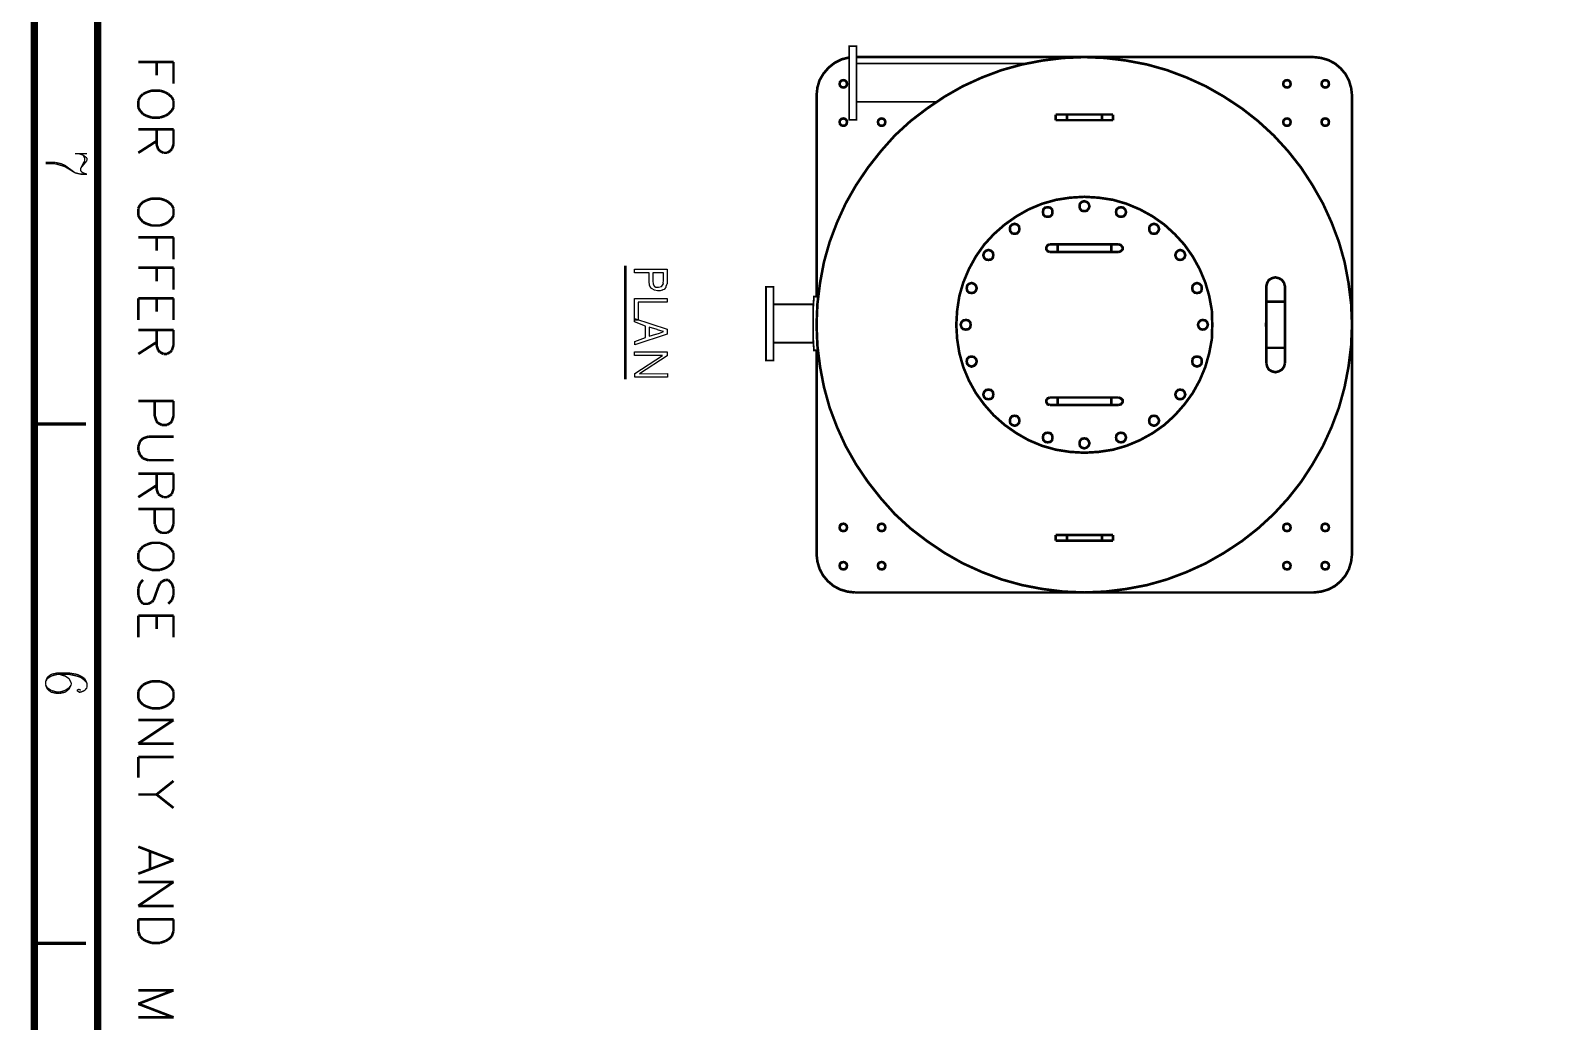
# Model space of a CAD drawing. Extents: x 0.1 to 11.6, y 0.3 to 16.2.
# Drawn here: x 0.14 to 5.98, y 9.95 to 13.75 of the extents above; entities that cross this region are included whole.
import ezdxf

# ---------------------------------------------------------------- set-up
doc = ezdxf.new("R2010")
doc.units = 0
doc.layers.get('0').update_dxf_attribs({"linetype": 'CONTINUOUS'})

msp = doc.modelspace()

# ---------------------------------------------------------------- linework, layer by layer
at = {"color": 0}
for points, const_width in [([(0.155003, 0.310004), (0.155003, 16.22)], 0.028333), ([(0.398329, 0.533311), (0.398329, 16.02)], 0.028333), ([(0.688314, 13.6283), (0.553331, 13.6283)], 0.01), ([(0.623318, 13.6283), (0.623318, 13.5767)], 0.01), ([(0.688314, 13.6283), (0.688314, 13.545)], 0.01), ([(3.27501, 13.645), (3.24669, 13.6383), (3.22, 13.625), (3.19667, 13.6067), (3.17665, 13.5833), (3.16168, 13.5583), (3.15332, 13.53), (3.15001, 13.5)], 0.01), ([(4.16835, 13.6467), (3.30333, 13.6467)], 0.01), ([(3.94835, 13.6217), (3.30333, 13.6217)], 0.006667), ([(4.18164, 13.6467), (4.16835, 13.6467)], 0.01), ([(4.16835, 13.6467), (4.16997, 13.6467)], 0.01), ([(4.18164, 13.6467), (4.18332, 13.6467)], 0.01), ([(5.05333, 13.6467), (4.18164, 13.6467)], 0.01), ([(5.19997, 13.5), (5.19667, 13.5283), (5.18832, 13.5566), (5.17503, 13.5817), (5.15668, 13.6033), (5.13499, 13.6217), (5.11003, 13.635), (5.08165, 13.6433), (5.05333, 13.6467)], 0.01), ([(0.560004, 13.4933), (0.553331, 13.48)], 0.01), ([(0.571669, 13.505), (0.560004, 13.4933)], 0.01), ([(0.585015, 13.5117), (0.571669, 13.505)], 0.01), ([(0.604981, 13.5183), (0.585015, 13.5117)], 0.01), ([(0.636664, 13.5183), (0.604981, 13.5183)], 0.01), ([(0.656685, 13.5117), (0.636664, 13.5183)], 0.01), ([(0.668349, 13.505), (0.656685, 13.5117)], 0.01), ([(0.68164, 13.4933), (0.668349, 13.505)], 0.01), ([(0.688314, 13.48), (0.68164, 13.4933)], 0.01), ([(3.15001, 13.5), (3.15001, 12.7283)], 0.01), ([(5.19997, 12.6283), (5.19997, 13.5)], 0.01), ([(0.553331, 13.48), (0.553331, 13.4533)], 0.01), ([(0.553331, 13.4533), (0.560004, 13.4417)], 0.01), ([(0.560004, 13.4417), (0.571669, 13.4283)], 0.01), ([(0.668349, 13.4283), (0.68164, 13.4417)], 0.01), ([(0.68164, 13.4417), (0.688314, 13.4533)], 0.01), ([(0.688314, 13.4533), (0.688314, 13.48)], 0.01), ([(3.30333, 13.475), (3.60667, 13.475)], 0.006667), ([(0.571669, 13.4283), (0.585015, 13.4217)], 0.01), ([(0.585015, 13.4217), (0.604981, 13.415)], 0.01), ([(0.604981, 13.415), (0.636664, 13.415)], 0.01), ([(0.636664, 13.415), (0.656685, 13.4217)], 0.01), ([(0.656685, 13.4217), (0.668349, 13.4283)], 0.01), ([(4.065, 13.4267), (4.065, 13.405)], 0.01), ([(4.065, 13.4267), (4.10835, 13.4267)], 0.01), ([(4.065, 13.405), (4.10835, 13.405)], 0.01), ([(4.10835, 13.4267), (4.10835, 13.405)], 0.01), ([(4.10835, 13.4267), (4.24333, 13.4267)], 0.01), ([(4.10835, 13.405), (4.24333, 13.405)], 0.01), ([(4.24333, 13.4267), (4.24333, 13.405)], 0.01), ([(4.24333, 13.4267), (4.285, 13.4267)], 0.01), ([(4.24333, 13.405), (4.285, 13.405)], 0.01), ([(4.285, 13.4267), (4.285, 13.405)], 0.01), ([(0.688314, 13.37), (0.553331, 13.37)], 0.01), ([(0.623318, 13.325), (0.553331, 13.28)], 0.01), ([(0.623318, 13.3117), (0.623318, 13.37)], 0.01), ([(0.688314, 13.37), (0.688314, 13.3117)], 0.01), ([(3.45503, 13.3517), (3.44499, 13.3417)], 0.01), ([(3.44499, 13.3417), (3.44667, 13.3417)], 0.01), ([(3.45503, 13.3517), (3.45665, 13.3517)], 0.01), ([(4.905, 13.3417), (4.89501, 13.3517)], 0.01), ([(4.89501, 13.3517), (4.89665, 13.3517)], 0.01), ([(4.905, 13.3417), (4.90668, 13.3417)], 0.01), ([(0.356663, 13.2767), (0.311686, 13.2767)], 0.005208), ([(0.32666, 13.2767), (0.341689, 13.2717)], 0.005208), ([(0.341689, 13.2717), (0.356663, 13.26)], 0.005208), ([(0.341689, 13.2717), (0.348307, 13.26)], 0.005208), ([(0.348307, 13.26), (0.348307, 13.25)], 0.005208), ([(0.356663, 13.26), (0.356663, 13.25)], 0.005208), ([(0.629992, 13.2933), (0.623318, 13.3117)], 0.01), ([(0.636664, 13.2867), (0.629992, 13.2933)], 0.01), ([(0.650011, 13.28), (0.636664, 13.2867)], 0.01), ([(0.663357, 13.28), (0.650011, 13.28)], 0.01), ([(0.675022, 13.2867), (0.663357, 13.28)], 0.01), ([(0.68164, 13.2933), (0.675022, 13.2867)], 0.01), ([(0.688314, 13.3117), (0.68164, 13.2933)], 0.01), ([(0.235026, 13.2433), (0.198351, 13.2433)], 0.005208), ([(0.235026, 13.2383), (0.198351, 13.2383)], 0.005208), ([(0.258356, 13.2383), (0.235026, 13.2433)], 0.005208), ([(0.258356, 13.2317), (0.235026, 13.2383)], 0.005208), ([(0.273329, 13.2317), (0.258356, 13.2383)], 0.005208), ([(0.273329, 13.2267), (0.258356, 13.2317)], 0.005208), ([(0.311686, 13.2033), (0.273329, 13.2317)], 0.005208), ([(0.311686, 13.2033), (0.273329, 13.2267)], 0.005208), ([(0.333333, 13.1983), (0.311686, 13.2033)], 0.005208), ([(0.356663, 13.25), (0.333333, 13.2217)], 0.005208), ([(0.348307, 13.25), (0.333333, 13.2217)], 0.005208), ([(0.333333, 13.2217), (0.333333, 13.21)], 0.005208), ([(0.333333, 13.21), (0.341689, 13.2033)], 0.005208), ([(0.341689, 13.2033), (0.356663, 13.1983)], 0.005208), ([(0.356663, 13.1983), (0.333333, 13.1983)], 0.005208), ([(0.571669, 13.0917), (0.560004, 13.08)], 0.01), ([(0.585015, 13.0983), (0.571669, 13.0917)], 0.01), ([(0.604981, 13.105), (0.585015, 13.0983)], 0.01), ([(0.636664, 13.105), (0.604981, 13.105)], 0.01), ([(0.656685, 13.0983), (0.636664, 13.105)], 0.01), ([(0.668349, 13.0917), (0.656685, 13.0983)], 0.01), ([(0.68164, 13.08), (0.668349, 13.0917)], 0.01), ([(0.560004, 13.08), (0.553331, 13.0667)], 0.01), ([(0.553331, 13.0667), (0.553331, 13.04)], 0.01), ([(0.553331, 13.04), (0.560004, 13.0283)], 0.01), ([(0.560004, 13.0283), (0.571669, 13.015)], 0.01), ([(0.668349, 13.015), (0.68164, 13.0283)], 0.01), ([(0.688314, 13.0667), (0.68164, 13.08)], 0.01), ([(0.68164, 13.0283), (0.688314, 13.04)], 0.01), ([(0.688314, 13.04), (0.688314, 13.0667)], 0.01), ([(0.571669, 13.015), (0.585015, 13.0084)], 0.01), ([(0.585015, 13.0084), (0.604981, 13.0017)], 0.01), ([(0.604981, 13.0017), (0.636664, 13.0017)], 0.01), ([(0.636664, 13.0017), (0.656685, 13.0084)], 0.01), ([(0.656685, 13.0084), (0.668349, 13.015)], 0.01), ([(0.688314, 12.9567), (0.553331, 12.9567)], 0.01), ([(0.623318, 12.9567), (0.623318, 12.905)], 0.01), ([(0.688314, 12.9567), (0.688314, 12.8717)], 0.01), ([(4.04335, 12.93), (4.035, 12.9267), (4.03, 12.9183), (4.03, 12.91), (4.035, 12.9033), (4.04335, 12.9)], 0.01), ([(4.07335, 12.93), (4.04335, 12.93)], 0.01), ([(4.27832, 12.93), (4.07335, 12.93)], 0.01), ([(4.07335, 12.93), (4.07335, 12.9)], 0.01), ([(4.30664, 12.93), (4.27832, 12.93)], 0.01), ([(4.27832, 12.93), (4.27832, 12.9)], 0.01), ([(4.30664, 12.9), (4.315, 12.9033), (4.32167, 12.91), (4.32167, 12.9183), (4.315, 12.9267), (4.30664, 12.93)], 0.01), ([(2.41835, 12.8483), (2.41835, 12.4134)], 0.01), ([(4.04335, 12.9), (4.07335, 12.9)], 0.01), ([(4.07335, 12.9), (4.27832, 12.9)], 0.01), ([(4.27832, 12.9), (4.30664, 12.9)], 0.01), ([(0.688314, 12.84), (0.553331, 12.84)], 0.01), ([(0.623318, 12.84), (0.623318, 12.7884)], 0.01), ([(0.688314, 12.84), (0.688314, 12.7567)], 0.01), ([(4.94336, 12.7683), (4.94, 12.7817), (4.93164, 12.7933), (4.91997, 12.8), (4.90668, 12.8033), (4.89333, 12.8), (4.88167, 12.7933), (4.875, 12.7817), (4.87169, 12.7683)], 0.01), ([(4.87169, 12.7683), (4.87169, 12.71)], 0.01), ([(4.94336, 12.71), (4.94336, 12.7683)], 0.01), ([(0.688314, 12.7233), (0.553331, 12.7233)], 0.01), ([(0.553331, 12.7233), (0.553331, 12.64)], 0.01), ([(0.623318, 12.7233), (0.623318, 12.6717)], 0.01), ([(0.688314, 12.7233), (0.688314, 12.64)], 0.01), ([(3.13835, 12.7), (2.98503, 12.7)], 0.006667), ([(3.155, 12.525), (3.13997, 12.5233), (3.13835, 12.55), (3.13667, 12.575), (3.13667, 12.6017), (3.13667, 12.6267), (3.13667, 12.6517), (3.13667, 12.6783), (3.13835, 12.7033), (3.13997, 12.73), (3.155, 12.7283)], 0.006667), ([(4.87169, 12.71), (4.87169, 12.6217)], 0.01), ([(4.87169, 12.71), (4.94336, 12.71)], 0.01), ([(4.94336, 12.6217), (4.94336, 12.71)], 0.01), ([(4.87169, 12.6317), (4.87001, 12.6217), (4.87169, 12.6117)], 0.01), ([(4.87169, 12.6217), (4.87169, 12.5333)], 0.01), ([(4.94336, 12.6217), (4.94336, 12.6317)], 0.01), ([(4.94336, 12.5333), (4.94336, 12.6217)], 0.01), ([(4.94336, 12.6117), (4.94336, 12.6217)], 0.01), ([(5.19997, 12.615), (5.19997, 12.6283)], 0.01), ([(5.19997, 12.6283), (5.20167, 12.6283)], 0.01), ([(5.19997, 12.615), (5.20167, 12.615)], 0.01), ([(5.19997, 11.7433), (5.19997, 12.615)], 0.01), ([(0.688314, 12.6017), (0.553331, 12.6017)], 0.01), ([(0.623318, 12.5433), (0.623318, 12.6017)], 0.01), ([(0.688314, 12.6017), (0.688314, 12.5433)], 0.01), ([(0.623318, 12.555), (0.553331, 12.51)], 0.01), ([(0.629992, 12.5233), (0.623318, 12.5433)], 0.01), ([(0.636664, 12.5167), (0.629992, 12.5233)], 0.01), ([(0.650011, 12.51), (0.636664, 12.5167)], 0.01), ([(0.663357, 12.51), (0.650011, 12.51)], 0.01), ([(0.675022, 12.5167), (0.663357, 12.51)], 0.01), ([(0.68164, 12.5233), (0.675022, 12.5167)], 0.01), ([(0.688314, 12.5433), (0.68164, 12.5233)], 0.01), ([(2.98503, 12.5533), (3.13835, 12.5533)], 0.006667), ([(3.15001, 12.525), (3.15001, 11.7433)], 0.01), ([(4.87169, 12.5333), (4.87169, 12.475)], 0.01), ([(4.87169, 12.5333), (4.94336, 12.5333)], 0.01), ([(4.94336, 12.475), (4.94336, 12.5333)], 0.01), ([(4.87169, 12.475), (4.875, 12.4616), (4.88167, 12.45), (4.89333, 12.4434), (4.90668, 12.44), (4.91997, 12.4434), (4.93164, 12.45), (4.94, 12.4616), (4.94336, 12.475)], 0.01), ([(0.688314, 12.33), (0.553331, 12.33)], 0.01), ([(0.616644, 12.2717), (0.616644, 12.33)], 0.01), ([(0.688314, 12.33), (0.688314, 12.2717)], 0.01), ([(4.04335, 12.3433), (4.035, 12.34), (4.03, 12.3333), (4.03, 12.325), (4.035, 12.3167), (4.04335, 12.315)], 0.01), ([(4.07335, 12.3433), (4.04335, 12.3433)], 0.01), ([(4.27832, 12.3433), (4.07335, 12.3433)], 0.01), ([(4.07335, 12.3433), (4.07335, 12.315)], 0.01), ([(4.30664, 12.3433), (4.27832, 12.3433)], 0.01), ([(4.27832, 12.3433), (4.27832, 12.315)], 0.01), ([(4.30664, 12.315), (4.315, 12.3167), (4.32167, 12.325), (4.32167, 12.3333), (4.315, 12.34), (4.30664, 12.3433)], 0.01), ([(0.623318, 12.2517), (0.616644, 12.2717)], 0.01), ([(0.688314, 12.2717), (0.68164, 12.2517)], 0.01), ([(4.04335, 12.315), (4.07335, 12.315)], 0.01), ([(4.07335, 12.315), (4.27832, 12.315)], 0.01), ([(4.27832, 12.315), (4.30664, 12.315)], 0.01), ([(0.353353, 12.2416), (0.155003, 12.2416)], 0.013333), ([(0.629992, 12.245), (0.623318, 12.2517)], 0.01), ([(0.643338, 12.2383), (0.629992, 12.245)], 0.01), ([(0.663357, 12.2383), (0.643338, 12.2383)], 0.01), ([(0.675022, 12.245), (0.663357, 12.2383)], 0.01), ([(0.68164, 12.2517), (0.675022, 12.245)], 0.01), ([(0.560004, 12.175), (0.553331, 12.155)], 0.01), ([(0.553331, 12.155), (0.553331, 12.1417)], 0.01), ([(0.571669, 12.1867), (0.560004, 12.175)], 0.01), ([(0.591689, 12.1934), (0.571669, 12.1867)], 0.01), ([(0.688314, 12.1934), (0.591689, 12.1934)], 0.01), ([(0.553331, 12.1417), (0.560004, 12.1233)], 0.01), ([(0.560004, 12.1233), (0.571669, 12.11)], 0.01), ([(0.571669, 12.11), (0.591689, 12.1033)], 0.01), ([(0.591689, 12.1033), (0.688314, 12.1033)], 0.01), ([(0.688314, 12.0517), (0.553331, 12.0517)], 0.01), ([(0.623318, 11.9933), (0.623318, 12.0517)], 0.01), ([(0.688314, 12.0517), (0.688314, 11.9933)], 0.01), ([(0.623318, 12.0067), (0.553331, 11.9616)], 0.01), ([(0.629992, 11.9733), (0.623318, 11.9933)], 0.01), ([(0.636664, 11.9683), (0.629992, 11.9733)], 0.01), ([(0.68164, 11.9733), (0.675022, 11.9683)], 0.01), ([(0.688314, 11.9933), (0.68164, 11.9733)], 0.01), ([(0.688314, 11.9167), (0.553331, 11.9167)], 0.01), ([(0.616644, 11.8583), (0.616644, 11.9167)], 0.01), ([(0.650011, 11.9616), (0.636664, 11.9683)], 0.01), ([(0.663357, 11.9616), (0.650011, 11.9616)], 0.01), ([(0.675022, 11.9683), (0.663357, 11.9616)], 0.01), ([(0.688314, 11.9167), (0.688314, 11.8583)], 0.01), ([(0.623318, 11.8383), (0.616644, 11.8583)], 0.01), ([(0.688314, 11.8583), (0.68164, 11.8383)], 0.01), ([(3.44499, 11.9017), (3.45503, 11.8917)], 0.01), ([(3.44499, 11.9017), (3.44667, 11.9017)], 0.01), ([(3.45503, 11.8917), (3.45665, 11.8917)], 0.01), ([(4.89501, 11.8917), (4.905, 11.9017)], 0.01), ([(4.89501, 11.8917), (4.89665, 11.8917)], 0.01), ([(4.905, 11.9017), (4.90668, 11.9017)], 0.01), ([(0.629992, 11.8317), (0.623318, 11.8383)], 0.01), ([(0.643338, 11.825), (0.629992, 11.8317)], 0.01), ([(0.663357, 11.825), (0.643338, 11.825)], 0.01), ([(0.675022, 11.8317), (0.663357, 11.825)], 0.01), ([(0.68164, 11.8383), (0.675022, 11.8317)], 0.01), ([(4.065, 11.8167), (4.065, 11.795)], 0.01), ([(4.065, 11.8167), (4.10835, 11.8167)], 0.01), ([(4.10835, 11.8167), (4.10835, 11.795)], 0.01), ([(4.10835, 11.8167), (4.24333, 11.8167)], 0.01), ([(4.24333, 11.8167), (4.24333, 11.795)], 0.01), ([(4.24333, 11.8167), (4.285, 11.8167)], 0.01), ([(4.285, 11.8167), (4.285, 11.795)], 0.01), ([(0.560004, 11.76), (0.553331, 11.7483)], 0.01), ([(0.553331, 11.7483), (0.553331, 11.7217)], 0.01), ([(0.571669, 11.7733), (0.560004, 11.76)], 0.01), ([(0.585015, 11.78), (0.571669, 11.7733)], 0.01), ([(0.604981, 11.7867), (0.585015, 11.78)], 0.01), ([(0.636664, 11.7867), (0.604981, 11.7867)], 0.01), ([(0.656685, 11.78), (0.636664, 11.7867)], 0.01), ([(0.668349, 11.7733), (0.656685, 11.78)], 0.01), ([(0.68164, 11.76), (0.668349, 11.7733)], 0.01), ([(0.688314, 11.7483), (0.68164, 11.76)], 0.01), ([(0.688314, 11.7217), (0.688314, 11.7483)], 0.01), ([(3.15001, 11.7433), (3.15332, 11.715), (3.16168, 11.6867), (3.17503, 11.6617), (3.19336, 11.64), (3.215, 11.6217), (3.24001, 11.6083), (3.26833, 11.6), (3.29665, 11.5967)], 0.01), ([(4.065, 11.795), (4.10835, 11.795)], 0.01), ([(4.10835, 11.795), (4.24333, 11.795)], 0.01), ([(4.24333, 11.795), (4.285, 11.795)], 0.01), ([(5.05333, 11.5967), (5.08165, 11.6), (5.11003, 11.6083), (5.13499, 11.6217), (5.15668, 11.64), (5.17503, 11.6617), (5.18832, 11.6867), (5.19667, 11.715), (5.19997, 11.7433)], 0.01), ([(0.553331, 11.7217), (0.560004, 11.7083)], 0.01), ([(0.560004, 11.7083), (0.571669, 11.6967)], 0.01), ([(0.571669, 11.6967), (0.585015, 11.69)], 0.01), ([(0.585015, 11.69), (0.604981, 11.6833)], 0.01), ([(0.604981, 11.6833), (0.636664, 11.6833)], 0.01), ([(0.636664, 11.6833), (0.656685, 11.69)], 0.01), ([(0.656685, 11.69), (0.668349, 11.6967)], 0.01), ([(0.668349, 11.6967), (0.68164, 11.7083)], 0.01), ([(0.68164, 11.7083), (0.688314, 11.7217)], 0.01), ([(0.553331, 11.6117), (0.560004, 11.6317)], 0.01), ([(0.560004, 11.6317), (0.571669, 11.645)], 0.01), ([(0.636664, 11.6317), (0.629992, 11.6183)], 0.01), ([(0.643338, 11.6383), (0.636664, 11.6317)], 0.01), ([(0.656685, 11.645), (0.643338, 11.6383)], 0.01), ([(0.668349, 11.645), (0.656685, 11.645)], 0.01), ([(0.68164, 11.6317), (0.668349, 11.645)], 0.01), ([(0.688314, 11.6117), (0.68164, 11.6317)], 0.01), ([(0.553331, 11.5866), (0.553331, 11.6117)], 0.01), ([(0.560004, 11.5667), (0.553331, 11.5866)], 0.01), ([(0.571669, 11.5533), (0.560004, 11.5667)], 0.01), ([(0.611654, 11.5667), (0.604981, 11.56)], 0.01), ([(0.616644, 11.58), (0.611654, 11.5667)], 0.01), ([(0.629992, 11.6183), (0.616644, 11.58)], 0.01), ([(0.668349, 11.5533), (0.68164, 11.5667)], 0.01), ([(0.68164, 11.5667), (0.688314, 11.5866)], 0.01), ([(0.688314, 11.5866), (0.688314, 11.6117)], 0.01), ([(3.29665, 11.5967), (4.16835, 11.5967)], 0.01), ([(4.16835, 11.5967), (4.18164, 11.5967)], 0.01), ([(4.16835, 11.5967), (4.16997, 11.5967)], 0.01), ([(4.18164, 11.5967), (4.18332, 11.5967)], 0.01), ([(4.18164, 11.5967), (5.05333, 11.5967)], 0.01), ([(0.688314, 11.5084), (0.553331, 11.5084)], 0.01), ([(0.553331, 11.5084), (0.553331, 11.425)], 0.01), ([(0.591689, 11.5533), (0.571669, 11.5533)], 0.01), ([(0.604981, 11.56), (0.591689, 11.5533)], 0.01), ([(0.623318, 11.5084), (0.623318, 11.4567)], 0.01), ([(0.688314, 11.5084), (0.688314, 11.425)], 0.01), ([(0.219997, 11.2833), (0.205024, 11.2717)], 0.005208), ([(0.219997, 11.2767), (0.205024, 11.2667)], 0.005208), ([(0.243326, 11.2884), (0.219997, 11.2833)], 0.005208), ([(0.243326, 11.2833), (0.219997, 11.2767)], 0.005208), ([(0.288357, 11.2884), (0.243326, 11.2884)], 0.005208), ([(0.288357, 11.2833), (0.243326, 11.2833)], 0.005208), ([(0.273329, 11.2767), (0.251682, 11.2833)], 0.005208), ([(0.288357, 11.2667), (0.273329, 11.2767)], 0.005208), ([(0.31836, 11.2833), (0.288357, 11.2884)], 0.005208), ([(0.31836, 11.2767), (0.288357, 11.2833)], 0.005208), ([(0.333333, 11.2767), (0.31836, 11.2833)], 0.005208), ([(0.333333, 11.2717), (0.31836, 11.2767)], 0.005208), ([(0.348307, 11.2667), (0.333333, 11.2767)], 0.005208), ([(0.205024, 11.2717), (0.198351, 11.255)], 0.005208), ([(0.205024, 11.2667), (0.198351, 11.255)], 0.005208), ([(0.198351, 11.255), (0.198351, 11.2433)], 0.005208), ([(0.198351, 11.2433), (0.205024, 11.2267)], 0.005208), ([(0.198351, 11.2433), (0.205024, 11.2317)], 0.005208), ([(0.205024, 11.2317), (0.219997, 11.2217)], 0.005208), ([(0.205024, 11.2267), (0.219997, 11.215)], 0.005208), ([(0.219997, 11.2217), (0.243326, 11.215)], 0.005208), ([(0.219997, 11.215), (0.243326, 11.21)], 0.005208), ([(0.243326, 11.215), (0.251682, 11.215)], 0.005208), ([(0.251682, 11.215), (0.273329, 11.2217)], 0.005208), ([(0.251682, 11.21), (0.273329, 11.215)], 0.005208), ([(0.273329, 11.2217), (0.288357, 11.2317)], 0.005208), ([(0.273329, 11.215), (0.288357, 11.2267)], 0.005208), ([(0.296658, 11.25), (0.288357, 11.2667)], 0.005208), ([(0.288357, 11.2267), (0.296658, 11.2433)], 0.005208), ([(0.288357, 11.2317), (0.296658, 11.2433)], 0.005208), ([(0.296658, 11.2433), (0.296658, 11.25)], 0.005208), ([(0.32666, 11.2267), (0.31836, 11.2217)], 0.005208), ([(0.31836, 11.2217), (0.32666, 11.215)], 0.005208), ([(0.333333, 11.2217), (0.32666, 11.2267)], 0.005208), ([(0.32666, 11.215), (0.333333, 11.215)], 0.005208), ([(0.348307, 11.26), (0.333333, 11.2717)], 0.005208), ([(0.333333, 11.215), (0.348307, 11.2217)], 0.005208), ([(0.356663, 11.25), (0.348307, 11.2667)], 0.005208), ([(0.356663, 11.25), (0.348307, 11.26)], 0.005208), ([(0.348307, 11.2217), (0.356663, 11.2317)], 0.005208), ([(0.356663, 11.2317), (0.356663, 11.25)], 0.005208), ([(0.560004, 11.23), (0.553331, 11.2183)], 0.01), ([(0.553331, 11.2183), (0.553331, 11.1917)], 0.01), ([(0.571669, 11.2433), (0.560004, 11.23)], 0.01), ([(0.585015, 11.25), (0.571669, 11.2433)], 0.01), ([(0.604981, 11.2567), (0.585015, 11.25)], 0.01), ([(0.636664, 11.2567), (0.604981, 11.2567)], 0.01), ([(0.656685, 11.25), (0.636664, 11.2567)], 0.01), ([(0.668349, 11.2433), (0.656685, 11.25)], 0.01), ([(0.68164, 11.23), (0.668349, 11.2433)], 0.01), ([(0.688314, 11.2183), (0.68164, 11.23)], 0.01), ([(0.688314, 11.1917), (0.688314, 11.2183)], 0.01), ([(0.243326, 11.21), (0.251682, 11.21)], 0.005208), ([(0.553331, 11.1917), (0.560004, 11.1783)], 0.01), ([(0.560004, 11.1783), (0.571669, 11.1667)], 0.01), ([(0.571669, 11.1667), (0.585015, 11.16)], 0.01), ([(0.585015, 11.16), (0.604981, 11.1533)], 0.01), ([(0.604981, 11.1533), (0.636664, 11.1533)], 0.01), ([(0.636664, 11.1533), (0.656685, 11.16)], 0.01), ([(0.656685, 11.16), (0.668349, 11.1667)], 0.01), ([(0.668349, 11.1667), (0.68164, 11.1783)], 0.01), ([(0.68164, 11.1783), (0.688314, 11.1917)], 0.01), ([(0.688314, 11.1083), (0.553331, 11.1083)], 0.01), ([(0.688314, 11.1083), (0.553331, 11.0183)], 0.01), ([(0.688314, 11.0183), (0.553331, 11.0183)], 0.01), ([(0.688314, 10.9667), (0.553331, 10.9667)], 0.01), ([(0.553331, 10.9667), (0.553331, 10.8883)], 0.01), ([(0.688314, 10.875), (0.623318, 10.8233)], 0.01), ([(0.623318, 10.8233), (0.553331, 10.8233)], 0.01), ([(0.688314, 10.7717), (0.623318, 10.8233)], 0.01), ([(0.688314, 10.5717), (0.553331, 10.6233)], 0.01), ([(0.688314, 10.5717), (0.553331, 10.52)], 0.01), ([(0.598307, 10.6033), (0.598307, 10.54)], 0.01), ([(0.688314, 10.4883), (0.553331, 10.4883)], 0.01), ([(0.688314, 10.4883), (0.553331, 10.3967)], 0.01), ([(0.688314, 10.3967), (0.553331, 10.3967)], 0.01), ([(0.688314, 10.345), (0.553331, 10.345)], 0.01), ([(0.553331, 10.3), (0.553331, 10.345)], 0.01), ([(0.688314, 10.345), (0.688314, 10.3)], 0.01), ([(0.560004, 10.28), (0.553331, 10.3)], 0.01), ([(0.571669, 10.2683), (0.560004, 10.28)], 0.01), ([(0.68164, 10.28), (0.668349, 10.2683)], 0.01), ([(0.688314, 10.3), (0.68164, 10.28)], 0.01), ([(0.353353, 10.2533), (0.155003, 10.2533)], 0.013333), ([(0.585015, 10.2617), (0.571669, 10.2683)], 0.01), ([(0.604981, 10.255), (0.585015, 10.2617)], 0.01), ([(0.636664, 10.255), (0.604981, 10.255)], 0.01), ([(0.656685, 10.2617), (0.636664, 10.255)], 0.01), ([(0.668349, 10.2683), (0.656685, 10.2617)], 0.01), ([(0.688314, 10.0733), (0.553331, 10.0733)], 0.01), ([(0.688314, 10.0733), (0.553331, 10.0217)], 0.01), ([(0.688314, 9.97), (0.553331, 10.0217)], 0.01), ([(0.688314, 9.97), (0.553331, 9.97)], 0.01)]:
    msp.add_lwpolyline(points, dxfattribs=dict(at, const_width=const_width))
for points, const_width in [([(0.155003, 16.22), (11.57, 16.22), (11.57, 0.310004), (0.155003, 0.310004), (0.155003, 16.22)], 0.005208), ([(3.27501, 13.6017), (3.27501, 13.595), (3.27501, 13.5866), (3.27501, 13.5783), (3.27501, 13.5717), (3.27501, 13.5633), (3.27501, 13.555), (3.27501, 13.5467), (3.27501, 13.54), (3.27501, 13.5317), (3.27501, 13.5233), (3.27501, 13.515), (3.27501, 13.5084), (3.27501, 13.5), (3.27501, 13.4933), (3.27501, 13.485), (3.27501, 13.4783), (3.27501, 13.4717), (3.27501, 13.465), (3.27501, 13.4583), (3.27501, 13.4533), (3.27501, 13.4467), (3.27501, 13.4417), (3.27501, 13.4367), (3.27501, 13.4316), (3.27501, 13.4283), (3.27501, 13.4233), (3.27501, 13.42), (3.27501, 13.4167), (3.27501, 13.4134), (3.27501, 13.4117), (3.27501, 13.41), (3.27501, 13.4083), (3.27501, 13.4067), (3.30333, 13.4067), (3.30333, 13.4083), (3.30333, 13.41), (3.30333, 13.4117), (3.30333, 13.4134), (3.30333, 13.4167), (3.30333, 13.42), (3.30333, 13.4233), (3.30333, 13.4283), (3.30333, 13.4316), (3.30333, 13.4367), (3.30333, 13.4417), (3.30333, 13.4467), (3.30333, 13.4533), (3.30333, 13.4583), (3.30333, 13.465), (3.30333, 13.4717), (3.30333, 13.4783), (3.30333, 13.485), (3.30333, 13.4933), (3.30333, 13.5), (3.30333, 13.5084), (3.30333, 13.515), (3.30333, 13.5233), (3.30333, 13.5317), (3.30333, 13.54), (3.30333, 13.5467), (3.30333, 13.555), (3.30333, 13.5633), (3.30333, 13.5717), (3.30333, 13.5783), (3.30333, 13.5866), (3.30333, 13.595), (3.30333, 13.6017), (3.30333, 13.6083), (3.30333, 13.6166), (3.30333, 13.6233), (3.30333, 13.63), (3.30333, 13.6367), (3.30333, 13.6417), (3.30333, 13.6483), (3.30333, 13.6533), (3.30333, 13.6583), (3.30333, 13.6634), (3.30333, 13.6667), (3.30333, 13.6717), (3.30333, 13.675), (3.30333, 13.6783), (3.30333, 13.6816), (3.30333, 13.6833), (3.30333, 13.685), (3.30333, 13.6867), (3.30333, 13.6883), (3.27501, 13.6883), (3.27501, 13.6867), (3.27501, 13.685), (3.27501, 13.6833), (3.27501, 13.6816), (3.27501, 13.6783), (3.27501, 13.675), (3.27501, 13.6717), (3.27501, 13.6667), (3.27501, 13.6634), (3.27501, 13.6583), (3.27501, 13.6533), (3.27501, 13.6483), (3.27501, 13.6417), (3.27501, 13.6367), (3.27501, 13.63), (3.27501, 13.6233), (3.27501, 13.6166), (3.27501, 13.6083), (3.27501, 13.6017)], 0.006667), ([(4.17503, 11.5967), (4.25499, 11.6), (4.33501, 11.61), (4.41499, 11.625), (4.49164, 11.6467), (4.56668, 11.675), (4.63997, 11.7083), (4.71001, 11.7483), (4.77832, 11.7933), (4.84, 11.8417), (4.90001, 11.8967), (4.95503, 11.9567), (5.00499, 12.02), (5.04833, 12.0866), (5.08832, 12.1567), (5.12169, 12.23), (5.15001, 12.305), (5.17165, 12.3834), (5.18668, 12.4616), (5.19667, 12.5417), (5.19997, 12.6217), (5.19667, 12.7017), (5.18668, 12.7817), (5.17165, 12.8617), (5.15001, 12.9383), (5.12169, 13.0133), (5.08832, 13.0866), (5.04833, 13.1567), (5.00499, 13.2233), (4.95503, 13.2867), (4.90001, 13.3467), (4.84, 13.4017), (4.77832, 13.45), (4.71001, 13.495), (4.63997, 13.535), (4.56668, 13.5684), (4.49164, 13.5967), (4.41499, 13.6183), (4.33501, 13.6334), (4.25499, 13.6433), (4.17503, 13.6467), (4.095, 13.6433), (4.01497, 13.6334), (3.93668, 13.6183), (3.85835, 13.5967), (3.78331, 13.5684), (3.71001, 13.535), (3.63997, 13.495), (3.57335, 13.45), (3.50999, 13.4017), (3.44997, 13.3467), (3.39665, 13.2867), (3.34668, 13.2233), (3.30165, 13.1567), (3.26167, 13.0866), (3.22835, 13.0133), (3.19997, 12.9383), (3.17833, 12.8617), (3.16336, 12.7817), (3.15332, 12.7017), (3.15001, 12.6217), (3.15332, 12.5417), (3.16336, 12.4616), (3.17833, 12.3834), (3.19997, 12.305), (3.22835, 12.23), (3.26167, 12.1567), (3.30165, 12.0866), (3.34668, 12.02), (3.39665, 11.9567), (3.44997, 11.8967), (3.50999, 11.8417), (3.57335, 11.7933), (3.63997, 11.7483), (3.71001, 11.7083), (3.78331, 11.675), (3.85835, 11.6467), (3.93668, 11.625), (4.01497, 11.61), (4.095, 11.6), (4.17503, 11.5967)], 0.01), ([(3.25331, 13.53), (3.25999, 13.5317), (3.26497, 13.5367), (3.26665, 13.5433), (3.26497, 13.5517), (3.25999, 13.5566), (3.25331, 13.5583), (3.24501, 13.5566), (3.24001, 13.5517), (3.23833, 13.5433), (3.24001, 13.5367), (3.24501, 13.5317), (3.25331, 13.53)], 0.01), ([(4.95167, 13.53), (4.95833, 13.5317), (4.96332, 13.5367), (4.965, 13.5433), (4.96332, 13.5517), (4.95833, 13.5566), (4.95167, 13.5583), (4.94336, 13.5566), (4.93832, 13.5517), (4.93668, 13.5433), (4.93832, 13.5367), (4.94336, 13.5317), (4.95167, 13.53)], 0.01), ([(5.09668, 13.53), (5.10499, 13.5317), (5.11003, 13.5367), (5.11165, 13.5433), (5.11003, 13.5517), (5.10499, 13.5566), (5.09668, 13.5583), (5.09, 13.5566), (5.08501, 13.5517), (5.08333, 13.5433), (5.08501, 13.5367), (5.09, 13.5317), (5.09668, 13.53)], 0.01), ([(3.25331, 13.3834), (3.25999, 13.385), (3.26497, 13.39), (3.26665, 13.3983), (3.26497, 13.405), (3.25999, 13.41), (3.25331, 13.4117), (3.24501, 13.41), (3.24001, 13.405), (3.23833, 13.3983), (3.24001, 13.39), (3.24501, 13.385), (3.25331, 13.3834)], 0.01), ([(3.40001, 13.3834), (3.40668, 13.385), (3.41168, 13.39), (3.41336, 13.3983), (3.41168, 13.405), (3.40668, 13.41), (3.40001, 13.4117), (3.39165, 13.41), (3.38667, 13.405), (3.38499, 13.3983), (3.38667, 13.39), (3.39165, 13.385), (3.40001, 13.3834)], 0.01), ([(4.95167, 13.3834), (4.95833, 13.385), (4.96332, 13.39), (4.965, 13.3983), (4.96332, 13.405), (4.95833, 13.41), (4.95167, 13.4117), (4.94336, 13.41), (4.93832, 13.405), (4.93668, 13.3983), (4.93832, 13.39), (4.94336, 13.385), (4.95167, 13.3834)], 0.01), ([(5.09668, 13.3834), (5.10499, 13.385), (5.11003, 13.39), (5.11165, 13.3983), (5.11003, 13.405), (5.10499, 13.41), (5.09668, 13.4117), (5.09, 13.41), (5.08501, 13.405), (5.08333, 13.3983), (5.08501, 13.39), (5.09, 13.385), (5.09668, 13.3834)], 0.01), ([(4.17503, 12.1317), (4.22999, 12.135), (4.285, 12.1433), (4.33664, 12.1583), (4.38835, 12.18), (4.43668, 12.2067), (4.48167, 12.2383), (4.52165, 12.275), (4.55832, 12.3167), (4.59, 12.36), (4.61664, 12.4083), (4.63835, 12.46), (4.65332, 12.5133), (4.66336, 12.5667), (4.66499, 12.6217), (4.66336, 12.6767), (4.65332, 12.7317), (4.63835, 12.7833), (4.61664, 12.835), (4.59, 12.8834), (4.55832, 12.9283), (4.52165, 12.9683), (4.48167, 13.005), (4.43668, 13.0367), (4.38835, 13.0633), (4.33664, 13.085), (4.285, 13.1), (4.22999, 13.1083), (4.17503, 13.1117), (4.12001, 13.1083), (4.06668, 13.1), (4.01335, 13.085), (3.96164, 13.0633), (3.91499, 13.0367), (3.87001, 13.005), (3.82835, 12.9683), (3.79167, 12.9283), (3.75999, 12.8834), (3.73335, 12.835), (3.71164, 12.7833), (3.69667, 12.7317), (3.68832, 12.6767), (3.685, 12.6217), (3.68832, 12.5667), (3.69667, 12.5133), (3.71164, 12.46), (3.73335, 12.4083), (3.75999, 12.36), (3.79167, 12.3167), (3.82835, 12.275), (3.87001, 12.2383), (3.91499, 12.2067), (3.96164, 12.18), (4.01335, 12.1583), (4.06668, 12.1433), (4.12001, 12.135), (4.17503, 12.1317)], 0.01), ([(4.17503, 13.0566), (4.185, 13.0583), (4.19168, 13.0667), (4.19499, 13.075), (4.19168, 13.085), (4.185, 13.0917), (4.17503, 13.095), (4.16499, 13.0917), (4.15831, 13.085), (4.15668, 13.075), (4.15831, 13.0667), (4.16499, 13.0583), (4.17503, 13.0566)], 0.01), ([(4.035, 13.035), (4.04497, 13.0367), (4.05165, 13.0433), (4.05333, 13.0533), (4.05165, 13.0633), (4.04497, 13.07), (4.035, 13.0717), (4.02501, 13.07), (4.01833, 13.0633), (4.01665, 13.0533), (4.01833, 13.0433), (4.02501, 13.0367), (4.035, 13.035)], 0.01), ([(4.315, 13.035), (4.32497, 13.0367), (4.33165, 13.0433), (4.33501, 13.0533), (4.33165, 13.0633), (4.32497, 13.07), (4.315, 13.0717), (4.30664, 13.07), (4.29833, 13.0633), (4.29665, 13.0533), (4.29833, 13.0433), (4.30664, 13.0367), (4.315, 13.035)], 0.01), ([(3.90831, 12.97), (3.91835, 12.9717), (3.92503, 12.98), (3.92665, 12.9883), (3.92503, 12.9983), (3.91835, 13.005), (3.90831, 13.0084), (3.89833, 13.005), (3.89165, 12.9983), (3.88997, 12.9883), (3.89165, 12.98), (3.89833, 12.9717), (3.90831, 12.97)], 0.01), ([(4.44168, 12.97), (4.45167, 12.9717), (4.45833, 12.98), (4.46164, 12.9883), (4.45833, 12.9983), (4.45167, 13.005), (4.44168, 13.0084), (4.43164, 13.005), (4.42503, 12.9983), (4.42333, 12.9883), (4.42503, 12.98), (4.43164, 12.9717), (4.44168, 12.97)], 0.01), ([(3.80832, 12.87), (3.81836, 12.8717), (3.82497, 12.8783), (3.82667, 12.8883), (3.82497, 12.8983), (3.81836, 12.905), (3.80832, 12.9083), (3.79833, 12.905), (3.79167, 12.8983), (3.78836, 12.8883), (3.79167, 12.8783), (3.79833, 12.8717), (3.80832, 12.87)], 0.01), ([(4.54167, 12.87), (4.55165, 12.8717), (4.55832, 12.8783), (4.56168, 12.8883), (4.55832, 12.8983), (4.55165, 12.905), (4.54167, 12.9083), (4.53331, 12.905), (4.52669, 12.8983), (4.52333, 12.8883), (4.52669, 12.8783), (4.53331, 12.8717), (4.54167, 12.87)], 0.01), ([(2.95665, 12.7567), (2.95665, 12.7533), (2.95665, 12.75), (2.95665, 12.745), (2.95665, 12.7416), (2.95665, 12.7367), (2.95665, 12.7317), (2.95665, 12.7267), (2.95665, 12.72), (2.95665, 12.7133), (2.95665, 12.7083), (2.95665, 12.7017), (2.95665, 12.6934), (2.95665, 12.6867), (2.95665, 12.68), (2.95665, 12.6717), (2.95665, 12.665), (2.95665, 12.6567), (2.95665, 12.6483), (2.95665, 12.6417), (2.95665, 12.6334), (2.95665, 12.625), (2.95665, 12.6166), (2.95665, 12.61), (2.95665, 12.6017), (2.95665, 12.5933), (2.95665, 12.585), (2.95665, 12.5783), (2.95665, 12.5717), (2.95665, 12.5633), (2.95665, 12.5566), (2.95665, 12.55), (2.95665, 12.5433), (2.95665, 12.5367), (2.95665, 12.5317), (2.95665, 12.525), (2.95665, 12.52), (2.95665, 12.515), (2.95665, 12.51), (2.95665, 12.5067), (2.95665, 12.5017), (2.95665, 12.4983), (2.95665, 12.495), (2.95665, 12.4933), (2.95665, 12.49), (2.95665, 12.4883), (2.95665, 12.4867), (2.95665, 12.485), (2.98503, 12.485), (2.98503, 12.4867), (2.98503, 12.4883), (2.98503, 12.49), (2.98503, 12.4933), (2.98503, 12.495), (2.98503, 12.4983), (2.98503, 12.5017), (2.98503, 12.5067), (2.98503, 12.51), (2.98503, 12.515), (2.98503, 12.52), (2.98503, 12.525), (2.98503, 12.5317), (2.98503, 12.5367), (2.98503, 12.5433), (2.98503, 12.55), (2.98503, 12.5566), (2.98503, 12.5633), (2.98503, 12.5717), (2.98503, 12.5783), (2.98503, 12.585), (2.98503, 12.5933), (2.98503, 12.6017), (2.98503, 12.61), (2.98503, 12.6166), (2.98503, 12.625), (2.98503, 12.6334), (2.98503, 12.6417), (2.98503, 12.6483), (2.98503, 12.6567), (2.98503, 12.665), (2.98503, 12.6717), (2.98503, 12.68), (2.98503, 12.6867), (2.98503, 12.6934), (2.98503, 12.7017), (2.98503, 12.7083), (2.98503, 12.7133), (2.98503, 12.72), (2.98503, 12.7267), (2.98503, 12.7317), (2.98503, 12.7367), (2.98503, 12.7416), (2.98503, 12.745), (2.98503, 12.75), (2.98503, 12.7533), (2.98503, 12.7567), (2.98503, 12.76), (2.98503, 12.7617), (2.98503, 12.7633), (2.98503, 12.765), (2.98503, 12.7667), (2.95665, 12.7667), (2.95665, 12.765), (2.95665, 12.7633), (2.95665, 12.7617), (2.95665, 12.76), (2.95665, 12.7567)], 0.006667), ([(3.74333, 12.7433), (3.75331, 12.745), (3.75999, 12.7517), (3.76335, 12.7617), (3.75999, 12.7717), (3.75331, 12.7783), (3.74333, 12.7817), (3.73335, 12.7783), (3.72667, 12.7717), (3.72499, 12.7617), (3.72667, 12.7517), (3.73335, 12.745), (3.74333, 12.7433)], 0.01), ([(4.60667, 12.7433), (4.61664, 12.745), (4.62332, 12.7517), (4.625, 12.7617), (4.62332, 12.7717), (4.61664, 12.7783), (4.60667, 12.7817), (4.59668, 12.7783), (4.59, 12.7717), (4.58832, 12.7617), (4.59, 12.7517), (4.59668, 12.745), (4.60667, 12.7433)], 0.01), ([(3.72168, 12.6033), (3.73167, 12.605), (3.73833, 12.6117), (3.74001, 12.6217), (3.73833, 12.6317), (3.73167, 12.6383), (3.72168, 12.64), (3.71164, 12.6383), (3.70503, 12.6317), (3.70167, 12.6217), (3.70503, 12.6117), (3.71164, 12.605), (3.72168, 12.6033)], 0.01), ([(4.62831, 12.6033), (4.63835, 12.605), (4.64501, 12.6117), (4.64833, 12.6217), (4.64501, 12.6317), (4.63835, 12.6383), (4.62831, 12.64), (4.62001, 12.6383), (4.61333, 12.6317), (4.61003, 12.6217), (4.61333, 12.6117), (4.62001, 12.605), (4.62831, 12.6033)], 0.01), ([(3.74333, 12.4616), (3.75331, 12.465), (3.75999, 12.4717), (3.76335, 12.4817), (3.75999, 12.4916), (3.75331, 12.4983), (3.74333, 12.5), (3.73335, 12.4983), (3.72667, 12.4916), (3.72499, 12.4817), (3.72667, 12.4717), (3.73335, 12.465), (3.74333, 12.4616)], 0.01), ([(4.60667, 12.4616), (4.61664, 12.465), (4.62332, 12.4717), (4.625, 12.4817), (4.62332, 12.4916), (4.61664, 12.4983), (4.60667, 12.5), (4.59668, 12.4983), (4.59, 12.4916), (4.58832, 12.4817), (4.59, 12.4717), (4.59668, 12.465), (4.60667, 12.4616)], 0.01), ([(3.80832, 12.3366), (3.81836, 12.3383), (3.82497, 12.345), (3.82667, 12.355), (3.82497, 12.365), (3.81836, 12.3717), (3.80832, 12.3733), (3.79833, 12.3717), (3.79167, 12.365), (3.78836, 12.355), (3.79167, 12.345), (3.79833, 12.3383), (3.80832, 12.3366)], 0.01), ([(4.54167, 12.3366), (4.55165, 12.3383), (4.55832, 12.345), (4.56168, 12.355), (4.55832, 12.365), (4.55165, 12.3717), (4.54167, 12.3733), (4.53331, 12.3717), (4.52669, 12.365), (4.52333, 12.355), (4.52669, 12.345), (4.53331, 12.3383), (4.54167, 12.3366)], 0.01), ([(3.90831, 12.235), (3.91835, 12.2383), (3.92503, 12.245), (3.92665, 12.255), (3.92503, 12.2633), (3.91835, 12.2717), (3.90831, 12.2733), (3.89833, 12.2717), (3.89165, 12.2633), (3.88997, 12.255), (3.89165, 12.245), (3.89833, 12.2383), (3.90831, 12.235)], 0.01), ([(4.44168, 12.235), (4.45167, 12.2383), (4.45833, 12.245), (4.46164, 12.255), (4.45833, 12.2633), (4.45167, 12.2717), (4.44168, 12.2733), (4.43164, 12.2717), (4.42503, 12.2633), (4.42333, 12.255), (4.42503, 12.245), (4.43164, 12.2383), (4.44168, 12.235)], 0.01), ([(4.035, 12.1717), (4.04497, 12.1733), (4.05165, 12.18), (4.05333, 12.19), (4.05165, 12.2), (4.04497, 12.2067), (4.035, 12.2083), (4.02501, 12.2067), (4.01833, 12.2), (4.01665, 12.19), (4.01833, 12.18), (4.02501, 12.1733), (4.035, 12.1717)], 0.01), ([(4.315, 12.1717), (4.32497, 12.1733), (4.33165, 12.18), (4.33501, 12.19), (4.33165, 12.2), (4.32497, 12.2067), (4.315, 12.2083), (4.30664, 12.2067), (4.29833, 12.2), (4.29665, 12.19), (4.29833, 12.18), (4.30664, 12.1733), (4.315, 12.1717)], 0.01), ([(4.17503, 12.1483), (4.185, 12.1517), (4.19168, 12.1583), (4.19499, 12.1683), (4.19168, 12.1767), (4.185, 12.185), (4.17503, 12.1867), (4.16499, 12.185), (4.15831, 12.1767), (4.15668, 12.1683), (4.15831, 12.1583), (4.16499, 12.1517), (4.17503, 12.1483)], 0.01), ([(3.25331, 11.8317), (3.25999, 11.8333), (3.26497, 11.8383), (3.26665, 11.845), (3.26497, 11.8533), (3.25999, 11.8583), (3.25331, 11.86), (3.24501, 11.8583), (3.24001, 11.8533), (3.23833, 11.845), (3.24001, 11.8383), (3.24501, 11.8333), (3.25331, 11.8317)], 0.01), ([(3.40001, 11.8317), (3.40668, 11.8333), (3.41168, 11.8383), (3.41336, 11.845), (3.41168, 11.8533), (3.40668, 11.8583), (3.40001, 11.86), (3.39165, 11.8583), (3.38667, 11.8533), (3.38499, 11.845), (3.38667, 11.8383), (3.39165, 11.8333), (3.40001, 11.8317)], 0.01), ([(4.95167, 11.8317), (4.95833, 11.8333), (4.96332, 11.8383), (4.965, 11.845), (4.96332, 11.8533), (4.95833, 11.8583), (4.95167, 11.86), (4.94336, 11.8583), (4.93832, 11.8533), (4.93668, 11.845), (4.93832, 11.8383), (4.94336, 11.8333), (4.95167, 11.8317)], 0.01), ([(5.09668, 11.8317), (5.10499, 11.8333), (5.11003, 11.8383), (5.11165, 11.845), (5.11003, 11.8533), (5.10499, 11.8583), (5.09668, 11.86), (5.09, 11.8583), (5.08501, 11.8533), (5.08333, 11.845), (5.08501, 11.8383), (5.09, 11.8333), (5.09668, 11.8317)], 0.01), ([(3.25331, 11.685), (3.25999, 11.6867), (3.26497, 11.6917), (3.26665, 11.7), (3.26497, 11.7067), (3.25999, 11.7116), (3.25331, 11.7133), (3.24501, 11.7116), (3.24001, 11.7067), (3.23833, 11.7), (3.24001, 11.6917), (3.24501, 11.6867), (3.25331, 11.685)], 0.01), ([(3.40001, 11.685), (3.40668, 11.6867), (3.41168, 11.6917), (3.41336, 11.7), (3.41168, 11.7067), (3.40668, 11.7116), (3.40001, 11.7133), (3.39165, 11.7116), (3.38667, 11.7067), (3.38499, 11.7), (3.38667, 11.6917), (3.39165, 11.6867), (3.40001, 11.685)], 0.01), ([(4.95167, 11.685), (4.95833, 11.6867), (4.96332, 11.6917), (4.965, 11.7), (4.96332, 11.7067), (4.95833, 11.7116), (4.95167, 11.7133), (4.94336, 11.7116), (4.93832, 11.7067), (4.93668, 11.7), (4.93832, 11.6917), (4.94336, 11.6867), (4.95167, 11.685)], 0.01), ([(5.09668, 11.685), (5.10499, 11.6867), (5.11003, 11.6917), (5.11165, 11.7), (5.11003, 11.7067), (5.10499, 11.7116), (5.09668, 11.7133), (5.09, 11.7116), (5.08501, 11.7067), (5.08333, 11.7), (5.08501, 11.6917), (5.09, 11.6867), (5.09668, 11.685)], 0.01)]:
    msp.add_lwpolyline(points, close=True, dxfattribs=dict(at, const_width=const_width))
for points in [[(2.45329, 12.8345), (2.57829, 12.8347), (2.57829, 12.7935), (2.57829, 12.7916), (2.57758, 12.7779), (2.57742, 12.777), (2.57622, 12.7749), (2.57357, 12.7681), (2.57243, 12.7644), (2.57178, 12.7635), (2.57058, 12.7618), (2.56603, 12.7571), (2.56168, 12.7554), (2.56049, 12.7548), (2.55843, 12.754), (2.55165, 12.7518), (2.54639, 12.7514), (2.54465, 12.7514), (2.54144, 12.7514), (2.52979, 12.7536), (2.521, 12.7588), (2.51926, 12.7602), (2.51665, 12.761), (2.51019, 12.7715), (2.50885, 12.7885), (2.50885, 12.7924), (2.50885, 12.8206), (2.45329, 12.8206), (2.45329, 12.8345)], [(2.52274, 12.8208), (2.52274, 12.7917), (2.52274, 12.7883), (2.52419, 12.7779), (2.52746, 12.7723), (2.52838, 12.7713), (2.52881, 12.7698), (2.5344, 12.766), (2.54172, 12.7653), (2.54422, 12.7653), (2.54482, 12.7653), (2.55593, 12.7683), (2.55681, 12.7689), (2.55713, 12.7692), (2.56326, 12.7773), (2.56353, 12.7783), (2.56353, 12.7783), (2.56261, 12.782), (2.5644, 12.7905), (2.5644, 12.7922), (2.5644, 12.8208), (2.52274, 12.8208)], [(2.45344, 12.7223), (2.57844, 12.7225), (2.57844, 12.7086), (2.46733, 12.7084), (2.46756, 12.6389), (2.45367, 12.6389), (2.45344, 12.7223)], [(2.45356, 12.6456), (2.57856, 12.605), (2.57856, 12.5859), (2.45378, 12.5449), (2.45378, 12.5572), (2.49544, 12.5735), (2.49522, 12.6169), (2.45356, 12.6334), (2.45356, 12.6456)], [(2.50911, 12.6126), (2.50933, 12.5778), (2.53429, 12.5859), (2.53592, 12.5857), (2.54818, 12.5893), (2.56218, 12.5947), (2.56467, 12.5954), (2.56239, 12.5955), (2.54156, 12.6028), (2.53971, 12.6035), (2.50911, 12.6126)], [(2.45372, 12.5177), (2.57872, 12.518), (2.57872, 12.503), (2.47217, 12.4344), (2.57894, 12.4346), (2.57894, 12.4207), (2.45394, 12.4205), (2.45394, 12.4355), (2.56049, 12.5041), (2.45372, 12.5038), (2.45372, 12.5177)]]:
    msp.add_lwpolyline(points, close=True, dxfattribs=at)

doc.saveas('drawing.dxf')
